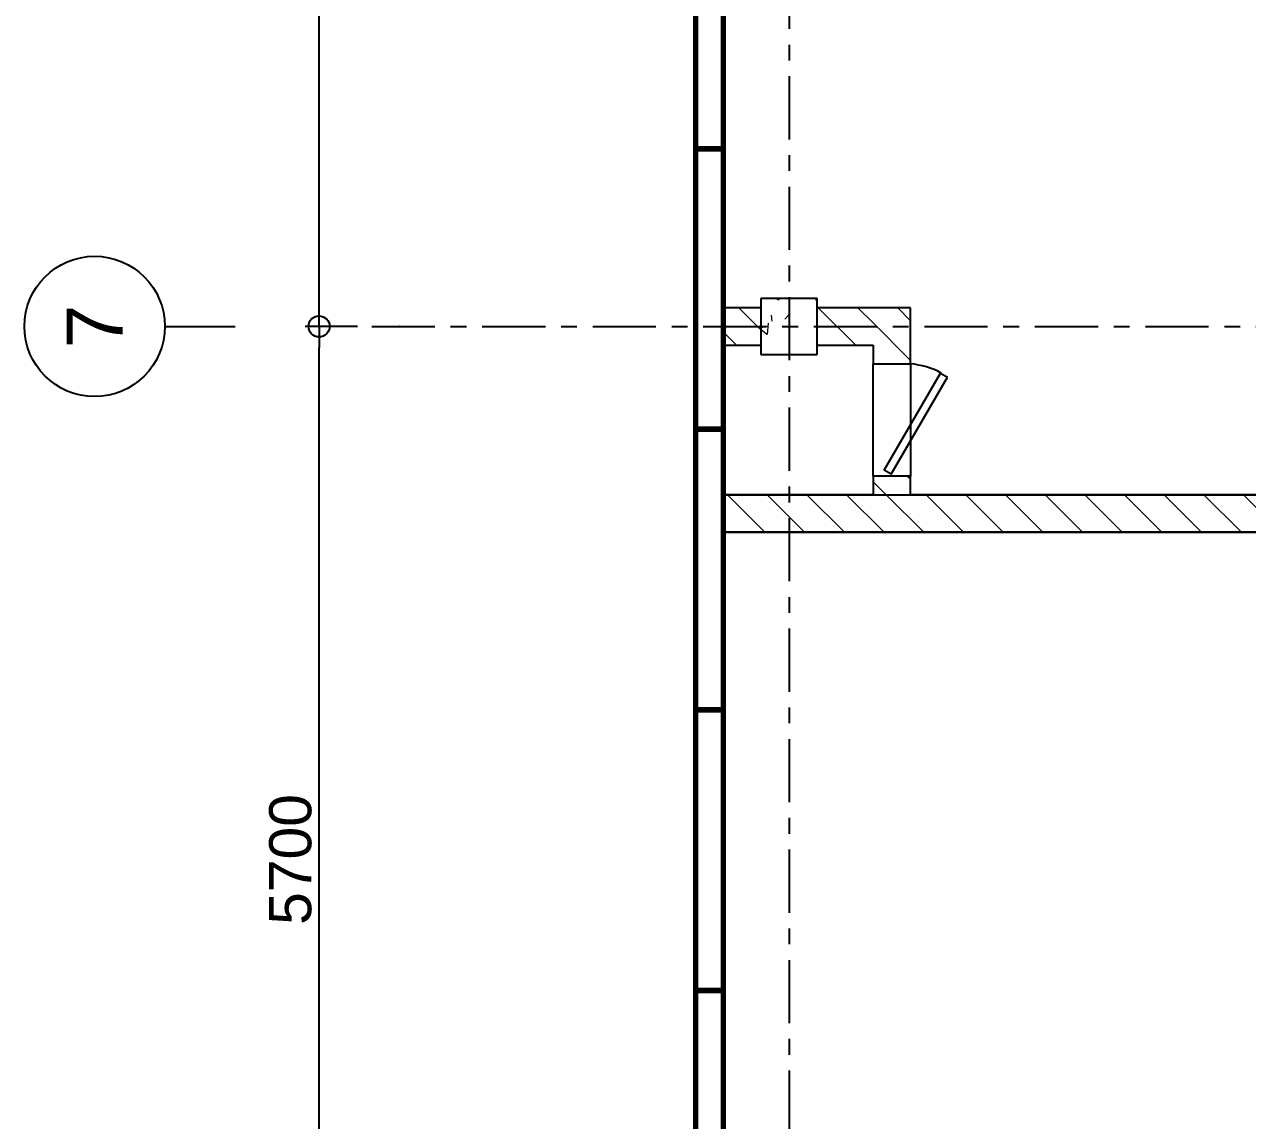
# Model space of a CAD drawing. Header units: millimetres. Extents: x -25371 to 2282244, y -90657 to 147824.
# Drawn here: x 2087963 to 2094498, y 34970 to 40830 of the extents above; entities that cross this region are included whole.
import ezdxf
from ezdxf.enums import TextEntityAlignment as Align

# ---------------------------------------------------------------- set-up
doc = ezdxf.new("R2010")
doc.units = ezdxf.units.MM
doc.linetypes.add('CENTER', pattern=[50.8, 31.75, -6.35, 6.35, -6.35])
doc.linetypes.add('TA_GL_000.90000', pattern=[2.475, 0.9, -0.225, 0.225, -0.225, 0.9])
for name, color, linetype in [('000 - 0_SYM_DWG_GRID-BUBBLE_MAIN_COLOR_6', 7, 'Continuous'), ('000 - 0_SYM_DWG_GRIDLINE_MAIN_COLOR_251', 7, 'Continuous'), ('000 - 0_SYM_DWG_SLOPE-SYM_TEXT_COLOR_3', 7, 'Continuous'), ('000 - D I M', 7, 'Continuous'), ('000 - EXISTING_BUILDING_MAIN_COLOR_1', 7, 'Continuous'), ('000 - EXISTING_BUILDING_MAIN_COLOR_251', 7, 'Continuous'), ('000 - GRID', 7, 'CENTER')]:
    doc.layers.add(name, color=color, linetype=linetype)
doc.styles.add('Arial', font='arial.ttf', dxfattribs={"height": 300})
doc.styles.add('FAMELINE_FOR_CKST', font='arial.ttf')
doc.styles.add('TA', font='', dxfattribs={"height": 4.5})
doc.styles.get('TA').set_extended_font_data('Cordia New')
doc.dimstyles.new('FAMELINE-CKST_C-C', dxfattribs={"dimtxt": 0.3, "dimasz": 0.15, "dimexe": 0.1, "dimexo": 0.1, "dimgap": 0.05, "dimtad": 1, "dimzin": 0, "dimdsep": 46, "dimtxsty": 'FAMELINE_FOR_CKST', "dimblk": 'ORIGIN', "dimblk1": 'ORIGIN', "dimblk2": 'ORIGIN', "dimsah": 1, "dimcen": 0.1, "dimdle": 0.1, "dimclrd": 7, "dimclre": 7, "dimclrt": 7, "dimadec": 0, "dimazin": 0, "dimtfac": 1, "dimtix": 1, "dimtmove": 2, "dimatfit": 3, "dimfxl": 1, "dimtolj": 1, "dimtzin": 0, "dimlwd": -1, "dimlwe": -1, "dimarcsym": 0})
pattern_1 = [(45, (-24258.22, 8816.59), (-106.066, 106.066), [])]
pattern_2 = [(50, (-24258.2, -2883.4), (728.737, -63.756), [76.2, -838.2]), (355, (-24258.2, -2883.4), (-140.972, 764.228), [60.96, -670.56]), (100.451, (-24197.5, -2888.7), (587.77, 700.467), [64.76, -712.36]), (46.184, (-24258.2, -2680.2), (1084.316, -168.17), [114.3, -1257.3]), (96.636, (-24167.9, -2694.2), (949.61, 989.71), [97.14, -1068.54]), (351.184, (-24258.2, -2680.2), (949.62, 989.7), [91.44, -1005.84]), (21, (-24156.6, -2731), (606.458, -409.06), [76.2, -838.2]), (326, (-24156.6, -2731), (247.208, 736.753), [60.96, -670.56]), (71.451, (-24106.1, -2765.1), (853.668, 327.685), [64.76, -712.36]), (37.5, (-24258.22, -2883.41), (12.3547, 338.22), [33.528, -628.904, 33.528, -647.192, -673.1]), (37.5, (-24258.22, -2883.41), (12.3547, 338.22), [-1343.152, 33.528, -639.572]), (7.5, (-24258.2, -2883.4), (267.279, 400.722), [33.528, -354.584, 33.528, -613.664, -256.54]), (7.5, (-24258.2, -2883.4), (267.279, 400.722), [-1035.304, 33.528, -223.012]), (327.5, (-24484.78, -2883.41), (542.3633, -22.9153), [33.528, -220.472, 33.528, -1810.512]), (327.5, (-24484.78, -2883.41), (542.3633, -22.9153), [-287.528, -758.952, 33.528, -1018.032]), (317.5, (-24586.4, -2883.4), (592.517, 101.707), [33.528, -296.672, 33.528, -1239.52]), (317.5, (-24586.4, -2883.4), (592.517, 101.707), [-363.728, -492.76, 33.528, -713.232])]

# ---------------------------------------------------------------- blocks, each defined once
blk = doc.blocks.new('DPA_Rectangular - 300 x 300mm-V68-2505-01 EGRESS LEVEL PLAN')
at = {"layer": '000 - EXISTING_BUILDING_MAIN_COLOR_1', "lineweight": 9}
h = blk.add_hatch(dxfattribs=at)
h.set_pattern_fill('FP_16', style=0, pattern_type=2)
h.set_pattern_definition(pattern_2)
h.paths.add_polyline_path([(150, -150), (150, 150), (-150, 150), (-150, -150), (100, -150)])
h = blk.add_hatch(dxfattribs=at)
h.set_pattern_fill('FP_16', style=0, pattern_type=2)
h.set_pattern_definition(pattern_2)
h.paths.add_polyline_path([(150, -150), (150, 150), (-150, 150), (-150, -150), (100, -150)])
at = {"layer": '000 - EXISTING_BUILDING_MAIN_COLOR_1', "color": 7}
for p, q in [((150, 150), (-150, 150)), ((-150, 150), (-150, -150)), ((150, -150), (150, 150)), ((-150, -150), (150, -150))]:
    blk.add_line(p, q, dxfattribs=at)
blk = doc.blocks.new('System Panel - DPA-AR_Facade_Solid Panel 150mm-5074316-2505-01 EGRESS LEVEL PLAN')
at = {"layer": '000 - EXISTING_BUILDING_MAIN_COLOR_1', "color": 7, "lineweight": 70}
for p, q in [((750, 200), (-750, 200)), ((-750, 200), (-750, 50)), ((750, 50), (750, 200)), ((-750, 50), (750, 50))]:
    blk.add_line(p, q, dxfattribs=at)
blk = doc.blocks.new('A19 - A3 _Wall_ Acess Panel 600x600-5441504-2505-01 EGRESS LEVEL PLAN')
at = {"layer": '000 - EXISTING_BUILDING_MAIN_COLOR_1', "color": 7}
for p, q in [((-290.3, 3.5), (-268.8, 40.8)), ((-290.3, 3.5), (229.3, -296.5)), ((-268.8, 40.8), (250.8, -259.2)), ((250.8, -259.2), (229.3, -296.5))]:
    blk.add_line(p, q, dxfattribs=at)
blk.add_arc((-150, -53.5), 452.4, 332.30213, 354.10037, dxfattribs=at)
blk = doc.blocks.new('A$C4b8f3cd2')
at = {"layer": '000 - EXISTING_BUILDING_MAIN_COLOR_251', "lineweight": 9}
h = blk.add_hatch(dxfattribs=at)
h.set_pattern_fill('FP_3', style=0, pattern_type=2)
h.set_pattern_definition(pattern_1)
h.paths.add_polyline_path([(-1100, 3350), (-900, 3350), (-900, 12050), (-1100, 12050), (-1100, 4084.5)])
h = blk.add_hatch(dxfattribs=at)
h.set_pattern_fill('FP_3', style=0, pattern_type=2)
h.set_pattern_definition(pattern_1)
h.paths.add_polyline_path([(-100, 11250), (100, 11250), (100, 11550), (-100, 11550)])
h.paths.add_polyline_path([(100, 11850), (100, 12050), (-100, 12050), (-100, 11850)])
h = blk.add_hatch(dxfattribs=at)
h.set_pattern_fill('FP_3', style=0, pattern_type=2)
h.set_pattern_definition(pattern_1)
h.paths.add_polyline_path([(-900, 11050), (-800, 11050), (-800, 11250), (-900, 11250), (-900, 11150)])
h.paths.add_polyline_path([(-200, 11050), (100, 11050), (100, 11250), (-200, 11250), (-200, 11150)])
at = {"layer": '000 - EXISTING_BUILDING_MAIN_COLOR_1', "color": 7}
for p, q in [((-18643, 12200), (9849.1, 12200)), ((9849.1, 12200), (-18643, 12200)), ((-18643, 12200), (9849.1, 12200)), ((-1100, 12200), (-5600, 12200)), ((3399.8, 12200), (-900, 12200)), ((9699.1, 12050), (-24482.7, 12050)), ((-1100, 12050), (-1100, 3350)), ((-900, 12050), (-1100, 12050)), ((-1100, 12050), (-900, 12050)), ((-1100, 3350), (-1100, 12050)), ((-900, 11250), (-900, 12050)), ((-900, 12050), (-900, 3350)), ((-100, 12050), (-100, 11850)), ((100, 12050), (-100, 12050)), ((100, 11850), (100, 12050)), ((-100, 11550), (-100, 11250)), ((100, 11250), (100, 11550)), ((-800, 11250), (-900, 11250)), ((-800, 11150), (-800, 11250)), ((-800, 11050), (-800, 11250)), ((-800, 11250), (-200, 11250)), ((-100, 11250), (-200, 11250)), ((-200, 11250), (-200, 11150)), ((-200, 11250), (-200, 11050)), ((100, 11150), (100, 11250)), ((-800, 11050), (-800, 11150)), ((-200, 11150), (-200, 11050)), ((100, 11050), (100, 11150)), ((-900, 3350), (-900, 11050)), ((-900, 11050), (-800, 11050)), ((-200, 11050), (-800, 11050)), ((-200, 11050), (100, 11050))]:
    blk.add_line(p, q, dxfattribs=at)
for name, p in [('System Panel - DPA-AR_Facade_Solid Panel 150mm-5074316-2505-01 EGRESS LEVEL PLAN', (-4300, 12000)), ('System Panel - DPA-AR_Facade_Solid Panel 150mm-5074316-2505-01 EGRESS LEVEL PLAN', (-2800, 12000)), ('System Panel - DPA-AR_Facade_Solid Panel 150mm-5074316-2505-01 EGRESS LEVEL PLAN', (-1300, 12000)), ('System Panel - DPA-AR_Facade_Solid Panel 150mm-5074316-2505-01 EGRESS LEVEL PLAN', (200, 12000)), ('System Panel - DPA-AR_Facade_Solid Panel 150mm-5074316-2505-01 EGRESS LEVEL PLAN', (1700, 12000)), ('DPA_Rectangular - 300 x 300mm-V68-2505-01 EGRESS LEVEL PLAN', (0, 11700)), ('A19 - A3 _Wall_ Acess Panel 600x600-5441504-2505-01 EGRESS LEVEL PLAN', (-500, 11150))]:
    blk.add_blockref(name, p, dxfattribs=at)
blk = doc.blocks.new('_Origin')
at = {"color": 7, "linetype": 'ByBlock', "lineweight": -2}
blk.add_line((0, 0), (-1, 0), dxfattribs=at)
blk.add_circle((0, 0), 0.5, dxfattribs=at)
blk = doc.blocks.new('*D316')
at = {"layer": '000 - D I M', "color": 7, "transparency": 16777216}
for p, q in [((0, 14005), (0, 14286.2)), ((6650, 14005), (6650, 14286.2)), ((112.5, 14211.2), (6537.5, 14211.2))]:
    blk.add_line(p, q, dxfattribs=at)
at = {"layer": 'Defpoints', "color": 7, "transparency": 16777216}
for p in [(6650, 14211.2), (0, 13930), (6650, 13930)]:
    blk.add_point(p, dxfattribs=at)
at = {"layer": '000 - D I M', "color": 7, "transparency": 16777216, "xscale": 112.5, "yscale": 112.5, "zscale": 112.5, "rotation": 180}
blk.add_blockref('_Origin', (0, 14211.2), dxfattribs=at)
at = {"layer": '000 - D I M', "color": 7, "transparency": 16777216, "xscale": 112.5, "yscale": 112.5, "zscale": 112.5}
blk.add_blockref('_Origin', (6650, 14211.2), dxfattribs=at)
at = {"layer": '000 - D I M', "color": 7, "transparency": 16777216, "insert": (3325, 14363.6), "char_height": 225, "attachment_point": 5, "style": 'FAMELINE_FOR_CKST'}
blk.add_mtext('\\A1;6650', dxfattribs=at)
blk = doc.blocks.new('*D321')
at = {"layer": '000 - D I M', "color": 7, "transparency": 16777216}
for p, q in [((-5700, 14005), (-5700, 14286.2)), ((0, 14005), (0, 14286.2)), ((-5587.5, 14211.2), (-112.5, 14211.2))]:
    blk.add_line(p, q, dxfattribs=at)
at = {"layer": 'Defpoints', "color": 7, "transparency": 16777216}
for p in [(0, 14211.2), (-5700, 13930), (0, 13930)]:
    blk.add_point(p, dxfattribs=at)
at = {"layer": '000 - D I M', "color": 7, "transparency": 16777216, "xscale": 112.5, "yscale": 112.5, "zscale": 112.5, "rotation": 180}
blk.add_blockref('_Origin', (-5700, 14211.2), dxfattribs=at)
at = {"layer": '000 - D I M', "color": 7, "transparency": 16777216, "xscale": 112.5, "yscale": 112.5, "zscale": 112.5}
blk.add_blockref('_Origin', (0, 14211.2), dxfattribs=at)
at = {"layer": '000 - D I M', "color": 7, "transparency": 16777216, "insert": (-2850, 14363.6), "char_height": 225, "attachment_point": 5, "style": 'FAMELINE_FOR_CKST'}
blk.add_mtext('\\A1;5700', dxfattribs=at)
blk = doc.blocks.new('*U332')
at = {"layer": '000 - 0_SYM_DWG_GRID-BUBBLE_MAIN_COLOR_6', "color": 7}
blk.add_line((16.736, 0), (11.736, 0), dxfattribs=at)
blk.add_circle((21.736, 0), 5, dxfattribs=at)
at = {"layer": '000 - 0_SYM_DWG_GRIDLINE_MAIN_COLOR_251', "color": 7, "linetype": 'ByBlock', "ltscale": 5}
blk.add_line((2, 0), (-307.656, 0), dxfattribs=at)
at = {"layer": '000 - 0_SYM_DWG_GRIDLINE_MAIN_COLOR_251', "color": 7}
blk.add_point((0, 0), dxfattribs=at)
at = {"color": 7, "style": 'TA', "flags": 1}
blk.add_attdef('LOCATION', (6, -6), '', height=4.5, rotation=270, dxfattribs=at)
at = {"layer": '000 - 0_SYM_DWG_SLOPE-SYM_TEXT_COLOR_3', "color": 7, "style": 'Arial'}
blk.add_attdef('GRID-HEAD', text='', height=4, rotation=270, dxfattribs=at).set_placement((21.736, 0), align=Align.MIDDLE_CENTER)
blk = doc.blocks.new('*U333')
at = {"layer": '000 - 0_SYM_DWG_GRIDLINE_MAIN_COLOR_251', "color": 7, "linetype": 'ByBlock', "ltscale": 5}
blk.add_line((2, 0), (-340.667, 0), dxfattribs=at)
at = {"color": 7, "style": 'TA', "flags": 1}
blk.add_attdef('LOCATION', (6, -6), '', height=4.5, rotation=270, dxfattribs=at)
at = {"layer": '000 - 0_SYM_DWG_SLOPE-SYM_TEXT_COLOR_3', "color": 7, "style": 'Arial'}
blk.add_attdef('GRID-HEAD', text='', height=4, rotation=360, dxfattribs=at).set_placement((21.736, 0), align=Align.MIDDLE_CENTER)
blk = doc.blocks.new('C-1-VS01_REV00_20260615-121114_LOPF_DIMS')
at = {"layer": '000 - GRID', "color": 7, "linetype": 'TA_GL_000.90000', "xscale": 75, "yscale": 75, "zscale": 75, "rotation": 90}
blk.add_blockref('*U332', (0, 13780), dxfattribs=at).add_auto_attribs({'GRID-HEAD': '7'})
at = {"layer": '000 - GRID', "color": 7, "linetype": 'TA_GL_000.90000', "xscale": 75, "yscale": 75, "zscale": 75}
blk.add_blockref('*U333', (13000, 11700), dxfattribs=at)
at = {"layer": '000 - D I M', "color": 7}
for base, p1, p2, picture, middle in [((0, 14211.2), (-5700, 13930), (0, 13930), '*D321', (-2850, 14363.6)), ((6650, 14211.2), (0, 13930), (6650, 13930), '*D316', (3325, 14363.6))]:
    dim = blk.add_linear_dim(base=base, p1=p1, p2=p2, angle=180, dimstyle='FAMELINE-CKST_C-C', override={"dimscale": 750, "dimdec": 0, "dimlfac": 1, "dimclrd": 7, "dimclre": 7, "dimclrt": 7}, dxfattribs=at)
    dim.commit()
    dim.dimension.update_dxf_attribs({"geometry": picture, "text_midpoint": middle})

msp = doc.modelspace()

# ---------------------------------------------------------------- block references
at = {"color": 7, "rotation": 89.99999999999999}
for name in ['C-1-VS01_REV00_20260615-121114_LOPF_DIMS', 'A$C4b8f3cd2']:
    msp.add_blockref(name, (2103748.229, 39215.793), dxfattribs=at)

doc.saveas('drawing.dxf')
